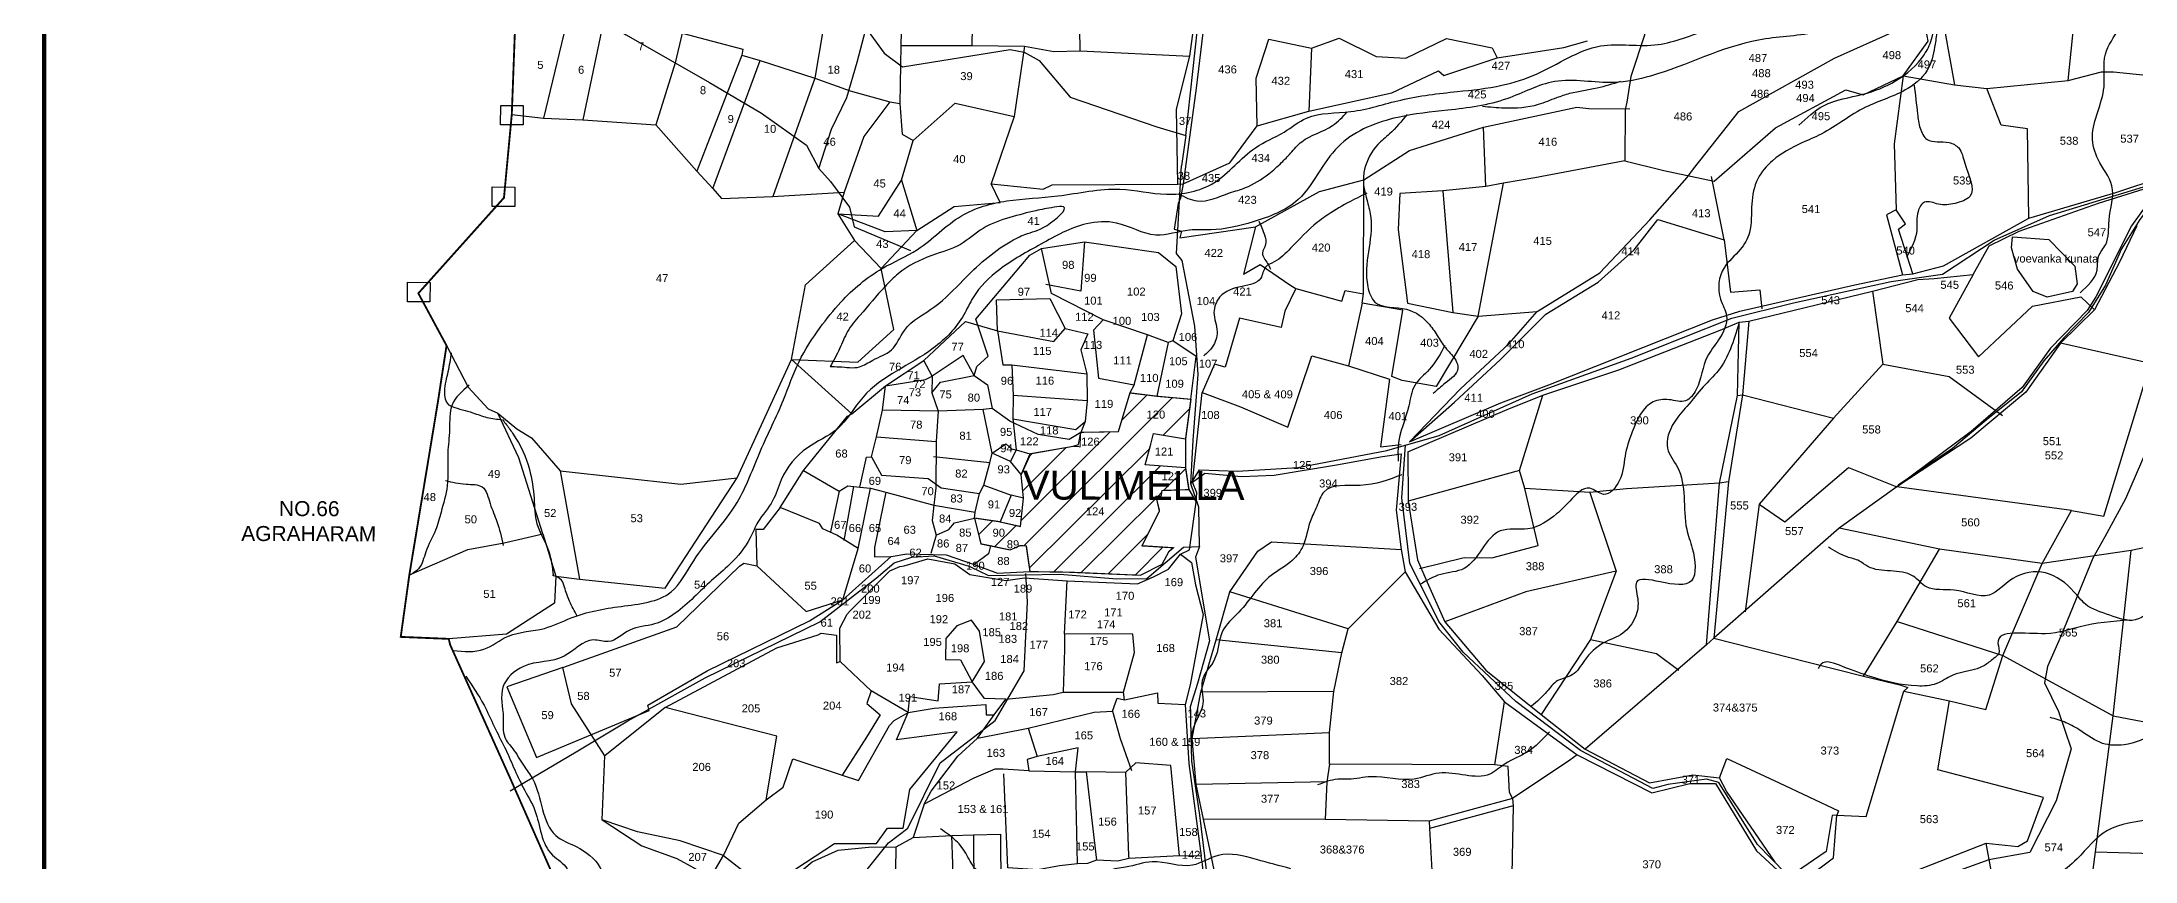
# Model space of a CAD drawing. Header units: inches. Extents: x 203305 to 209081, y 1595524 to 1601295.
# Drawn here: x 203305 to 206705, y 1598024 to 1599354 of the extents above; entities that cross this region are included whole.
import ezdxf
from ezdxf.enums import TextEntityAlignment as Align

# ---------------------------------------------------------------- set-up
doc = ezdxf.new("R2010")
doc.units = ezdxf.units.IN
doc.header["$LTSCALE"] = 15
doc.header["$MEASUREMENT"] = 0
for name, color, linetype in [('BOUNDRY STONES', 240, 'Continuous'), ('PLOTS', 7, 'Continuous'), ('PLOTS NO', 7, 'Continuous'), ('ROADS', 1, 'Continuous'), ('STREAMS', 4, 'Continuous'), ('TEXT', 1, 'Continuous'), ('VILLAGE BOUNDRY', 5, 'Continuous')]:
    doc.layers.add(name, color=color, linetype=linetype)
doc.styles.get("Standard").update_dxf_attribs({"font": 'arial.ttf'})

msp = doc.modelspace()

# ---------------------------------------------------------------- hatches: boundary and pattern name
at = {"layer": 'PLOTS'}
h = msp.add_hatch(dxfattribs=at)
h.set_pattern_fill('ANSI31', color=40, scale=10.148613, angle=-0.1417)
h.set_pattern_definition([(44.85825, (191097.96, 1593121.116), (-22.72785, 22.84058), [])])
h.paths.add_polyline_path([(204894, 1598567.6), (204861.2, 1598574.8), (204819.6, 1598581), (204829.7, 1598539.4), (204845.6, 1598536.2), (204877.3, 1598529.4), (204893.9, 1598536.4), (204903.2, 1598536.2), (204909.3, 1598494.3), (204973.7, 1598493.4), (205088.9, 1598488.3), (205124.3, 1598506.3), (205135.7, 1598527.6), (205142.4, 1598532.7), (205091.6, 1598535.8), (205120.2, 1598593), (205114.4, 1598616.9), (205122.9, 1598616.9), (205124.4, 1598626.1), (205167.4, 1598627.4), (205162, 1598662.9), (205096.8, 1598667.8), (205106, 1598700.9), (205110.2, 1598718.4), (205162.1, 1598710), (205170.7, 1598774), (205115.8, 1598779), (205071.7, 1598784.5), (205052.8, 1598721.2), (204992, 1598720.2), (204991, 1598696.9), (204979.9, 1598697.6), (204909.4, 1598685.5), (204895.1, 1598652.1), (204899.1, 1598613.5)])
h.paths.add_polyline_path([(204885.8, 1598598.6), (205288.3, 1598597.6), (205288.4, 1598669.1), (204885.9, 1598670.1)], flags=9)
h.paths.add_polyline_path([(204989.2, 1598695.2), (205026.2, 1598695.1), (205026.2, 1598715), (204989.3, 1598715.1)], flags=24)
h.paths.add_polyline_path([(204997.1, 1598582.3), (205033.9, 1598582.2), (205033.9, 1598601.8), (204997.1, 1598601.9)], flags=24)
h.paths.add_polyline_path([(205119.9, 1598638.9), (205156.9, 1598638.8), (205156.9, 1598658.7), (205120, 1598658.8)], flags=24)
h.paths.add_polyline_path([(205095.8, 1598739.1), (205132.7, 1598739), (205132.7, 1598758.9), (205095.8, 1598759)], flags=24)
h.paths.add_polyline_path([(204872.1, 1598579.4), (204898.9, 1598579.3), (204898.9, 1598599.3), (204872.1, 1598599.3)], flags=25)
h.paths.add_polyline_path([(204845.4, 1598547.4), (204872.2, 1598547.3), (204872.3, 1598567.3), (204845.5, 1598567.3)], flags=24)
h.paths.add_polyline_path([(204868.6, 1598528.5), (204895.4, 1598528.5), (204895.5, 1598548.4), (204868.7, 1598548.5)], flags=25)

# ---------------------------------------------------------------- linework, layer by layer
at = {"color": 5, "const_width": 7.28}
msp.add_lwpolyline([(203308.2, 1600797.1), (209077.4, 1600797.1), (209077.4, 1595528), (203308.2, 1595528)], close=True, dxfattribs=at)
at = {"layer": 'BOUNDRY STONES'}
for points in [[(204049.9, 1599250.9), (204086.6, 1599250.9), (204086.5, 1599219.3), (204049.8, 1599219.3)], [(204036.2, 1599118.6), (204072.9, 1599118.5), (204072.8, 1599086.9), (204036.1, 1599087)], [(203898.4, 1598963.9), (203935.1, 1598963.8), (203935, 1598932.2), (203898.3, 1598932.3)]]:
    msp.add_lwpolyline(points, close=True, dxfattribs=at)
at = {"layer": 'PLOTS'}
for points in [[(204991.1, 1599339.4), (204989.6, 1599447.9), (204987, 1599571.5)], [(205149.9, 1599123.2), (205147.8, 1599245), (205169.2, 1599330.8), (205183.3, 1599434.9), (205178.5, 1599571.1)], [(204704.5, 1599548.4), (204699.9, 1599348.4), (204698.3, 1599254)], [(204818.7, 1599555.5), (204815.2, 1599348.1)], [(205526.3, 1598704.7), (205609.1, 1598791), (205687.8, 1598864.7), (205733.2, 1598916.6), (205835.1, 1598979.4), (205916.4, 1599065.5), (205977.2, 1599133.9), (205987.4, 1599148.2), (206061.2, 1599241.4), (206216.3, 1599327.6), (206315.5, 1599371.9), (206388.2, 1599413.1), (206615.2, 1599482.4), (206691.5, 1599502.3), (206708.6, 1599500)], [(204377.5, 1599486.5), (204360.7, 1599420.7), (204344.9, 1599368.4), (204333.2, 1599320.2), (204301.6, 1599219.5)], [(206382, 1599481.5), (206378, 1599472), (206388.2, 1599413.1), (206411.2, 1599284.5), (206463.8, 1599278.6), (206595.9, 1599291.3), (206650, 1599305.6), (206669.6, 1599305.6), (206727.6, 1599299.4), (206777.2, 1599319.5), (206816.3, 1599327), (206864, 1599334.4), (206943.8, 1599333.6), (206943.4, 1599313.7), (206951.9, 1599313), (206968.5, 1599318.4), (207015.4, 1599357.3), (207049.5, 1599352.3), (207048.5, 1599332.4), (207097, 1599338)], [(206595.9, 1599291.3), (206615.2, 1599482.4)], [(204076.3, 1599460.8), (204163.5, 1599412.2), (204216.4, 1599384.9), (204183.4, 1599227.7)], [(204584.9, 1599452.3), (204573.8, 1599375.2), (204560.2, 1599295.2)], [(204163.5, 1599412.2), (204119.3, 1599230.5)], [(205197.7, 1599432.3), (205179.8, 1599279), (205158.4, 1599123.9), (205154.2, 1599100.3), (205150.4, 1599091.8), (205143.8, 1599050), (205155.9, 1599046.9), (205153.2, 1599035.9), (205275.7, 1599053.8), (205256.5, 1598977.1), (205283.6, 1598992.8), (205333.5, 1598958.6), (205341.6, 1598953.8), (205323.7, 1598917.2), (205317.6, 1598890.6), (205249.7, 1598905.4), (205226.5, 1598826.2), (205209.1, 1598830.8), (205189.5, 1598785), (205251.4, 1598761.7), (205328.2, 1598728.6), (205367.6, 1598844.4), (205426.8, 1598828), (205493.8, 1598806.5), (205479, 1598696.7), (205512.7, 1598700.6)], [(204344.9, 1599368.4), (204443.4, 1599342.3), (204441.4, 1599332.8), (204471.2, 1599323.9), (204560.2, 1599295.2), (204617.4, 1599274.6), (204682, 1599256.7), (204698.3, 1599254), (204702.2, 1599204.4), (204719.9, 1599194.1), (204788, 1599254.4), (204883.8, 1599233.1), (204846.3, 1599123.9)], [(205908.7, 1599385.6), (205907.6, 1599364.8), (205885.7, 1599297.9), (205878.9, 1599256.5), (205876.4, 1599244.4), (205875.7, 1599160.9), (205939.3, 1599145.4), (206021.2, 1599128.3), (206120.7, 1599214.8), (206234.6, 1599276.1), (206263, 1599268.4), (206327.9, 1599299.2), (206368.5, 1599355.4), (206365.2, 1599372.8), (206360.4, 1599398.8)], [(203901.5, 1598488.9), (203996.3, 1598530.1), (204055.6, 1598540.8), (204118.2, 1598555.3), (204079.2, 1598678.7), (204045, 1598751.2), (204076, 1598726.2), (204099.9, 1598711.6), (204146.3, 1598657.9), (204342.7, 1598636), (204434.1, 1598646.4), (204522, 1598838.6), (204544.9, 1598959.9), (204624.8, 1599031.8), (204667.8, 1598986.2), (204725.9, 1599047.7), (204786.5, 1599087.1), (204861, 1599093.5), (204846.3, 1599123.9), (204930.8, 1599115.2), (204945.5, 1599122.2), (205149.9, 1599123.2), (205158.4, 1599123.9), (205234, 1599157.7), (205278.7, 1599217.8), (205362.3, 1599241.7), (205497.3, 1599271.5), (205573.4, 1599307.3), (205581.8, 1599299.8), (205668.3, 1599328.5), (205776.9, 1599345.2), (205815, 1599355.8)], [(204441.4, 1599332.8), (204368.7, 1599144.3)], [(204699.9, 1599348.4), (204815.2, 1599348.1), (204900.6, 1599347.1), (204948.1, 1599338.7), (204991.1, 1599339.4), (205169.2, 1599330.8)], [(204900.6, 1599347.1), (204883.8, 1599233.1)], [(205278.7, 1599217.8), (205277.1, 1599295.1), (205297.6, 1599358.8), (205367.1, 1599344), (205412, 1599360.4), (205472, 1599330.5), (205520.3, 1599327.5), (205586.1, 1599359.5), (205660.3, 1599344.7), (205668.3, 1599328.5)], [(205367.1, 1599344), (205362.3, 1599241.7)], [(205523.5, 1598688.5), (205684.7, 1598757.2), (205742.6, 1598780.4), (205866.2, 1598821.7), (206030.7, 1598885.9), (206061.5, 1598898.9), (206077.3, 1598901), (206278, 1598949.5), (206351.9, 1598968.2), (206378.1, 1598970.1), (206441.5, 1598976.7), (206467.6, 1599022.8), (206516.5, 1599046.6), (206645.3, 1599092.5), (206748.5, 1599124.9), (206888.3, 1599233), (206938.5, 1599265.6), (207044.2, 1599311.2), (207134.5, 1599341.6), (207158.1, 1599343.6), (207161.1, 1599315.3)], [(204394.5, 1599115.9), (204471.2, 1599323.9)], [(206327.9, 1599299.2), (206313.1, 1599188.8), (206316.8, 1599081.5), (206300.8, 1599073.6), (206326.9, 1598976.2)], [(206327.9, 1599299.2), (206411.2, 1599284.5)], [(204560.2, 1599295.2), (204492.1, 1599103.4)], [(205526.3, 1598704.7), (205674.2, 1598768), (205752.5, 1598797.2), (206018.4, 1598902.7), (206062.5, 1598917.2), (206249.7, 1598959.8), (206326.9, 1598976.2), (206343.9, 1598977.6), (206393.6, 1598990.6), (206532.2, 1599068.2), (206673.6, 1599109.6), (206748.9, 1599134.8), (206926.3, 1599280.8)], [(206532.2, 1599068.2), (206530.1, 1599212.9), (206487, 1599219), (206463.8, 1599278.6)], [(204067.9, 1599236.5), (204119.3, 1599230.5), (204183.4, 1599227.7), (204301.6, 1599219.5), (204368.7, 1599144.3), (204394.5, 1599115.9), (204408.4, 1599099.8), (204492.1, 1599103.4), (204608, 1599110.3), (204597.3, 1599074.8), (204624.8, 1599031.8)], [(204682, 1599256.7), (204639.7, 1599200.6), (204608, 1599110.3)], [(205275.7, 1599053.8), (205380.1, 1599111.1), (205451.9, 1599130.4), (205526.2, 1599178), (205646.5, 1599215.9), (205797.9, 1599248.2), (205817.4, 1599246.2), (205883.8, 1599245.6)], [(206172.1, 1597997.7), (206214.8, 1598029.3), (206220.2, 1598098.8), (206268.1, 1598096.8), (206328.9, 1598300.1), (206403.2, 1598284.4), (206462, 1598270.2), (206489.8, 1598358.1), (206553.6, 1598507.2), (206601.2, 1598593.6), (206653.7, 1598584.1), (206729.7, 1598832.1), (206899.5, 1598869.1), (206912, 1599063), (206923.1, 1599233.8), (206922.7, 1599248.9)], [(205875.7, 1599160.9), (205729.8, 1599133.3), (205678.5, 1599124.6), (205650.2, 1599119.3), (205646.5, 1599215.9)], [(204597.3, 1599074.8), (204663.5, 1599071.3), (204701.1, 1599129.7), (204719.9, 1599194.1)], [(204701.1, 1599129.7), (204725.9, 1599047.7), (204674.6, 1599045.8), (204597.3, 1599074.8)], [(205449.1, 1598929.8), (205451.2, 1598945.2), (205451.9, 1599130.4)], [(206037.2, 1599032.6), (206016.5, 1599135.7)], [(205650.2, 1599119.3), (205580.4, 1599112.2), (205510.1, 1599108), (205507.5, 1599049.7), (205522.8, 1598930.2), (205596.5, 1598914.9), (205637.6, 1598908.8), (205733.2, 1598916.6)], [(205580.4, 1599112.2), (205596.5, 1598914.9)], [(205637.6, 1598908.8), (205678.5, 1599124.6)], [(206748.5, 1599124.9), (206699, 1599055.4), (206641.1, 1598940), (206626.9, 1598918.3), (206567.2, 1598857.1), (206521.4, 1598793.2), (206438.2, 1598721.4), (206317.4, 1598631.6)], [(205526.3, 1598704.7), (205599, 1598769.2), (205673.9, 1598838.4), (205747.4, 1598911.9), (205832.5, 1598964.3), (205891.1, 1599016.7), (205929.3, 1599065.6), (206037.2, 1599032.6), (206047.6, 1598948.1), (206094.9, 1598951.7), (206098.2, 1598920.6)], [(206343.9, 1598977.6), (206320.2, 1599050.3), (206331.7, 1599058.7), (206316.8, 1599081.5)], [(204821.5, 1598903.8), (204909.3, 1599007.9), (204928.3, 1599018.9), (204998, 1599029.5), (205118.3, 1599012), (205146.3, 1598989.7), (205155.8, 1598912.9), (205141.7, 1598868.6), (205133.8, 1598866.1), (205100.4, 1598878.4), (205028.6, 1598903), (204944.7, 1598945.5), (204928.3, 1599018.9)], [(204998, 1599029.5), (204992.1, 1598949.5), (204935.4, 1598960.1)], [(206707.5, 1599055.7), (206679.4, 1598996.8), (206638.8, 1598919.3), (206583.3, 1598864.9), (206527.3, 1598785.5), (206438.1, 1598710.8), (206317.4, 1598631.6), (206223.8, 1598564.8), (206020.3, 1598386.1), (206008.6, 1598375.3), (205811.5, 1598206), (205915.8, 1598151.5), (205986.4, 1598164.2), (206029.4, 1598159.2), (206041.5, 1598190.7), (206126.5, 1598151.3), (206222.8, 1598105.9), (206220.2, 1598098.8), (206212.5, 1598098.5), (206203, 1598039.9), (206153, 1598005.8)], [(204522, 1598838.6), (204630.2, 1598834.2), (204688.6, 1598887.2), (204667.8, 1598986.2)], [(206441.5, 1598976.7), (206402.4, 1598905.6), (206450.3, 1598843), (206537.9, 1598925.3), (206616.5, 1598940.3), (206638.8, 1598919.3)], [(204856.6, 1598885.1), (204855.1, 1598935.3), (204941.7, 1598937.3), (204966.7, 1598889)], [(205341.6, 1598953.8), (205416.2, 1598933), (205421.6, 1598950.6), (205451.2, 1598945.2)], [(205637.6, 1598908.8), (205569.6, 1598794.7), (205514.3, 1598804.6), (205497.2, 1598810.8), (205515.1, 1598918.5), (205449.1, 1598929.8), (205426.8, 1598828)], [(206278, 1598949.5), (206295, 1598830.7), (206402.7, 1598810.9), (206489.2, 1598747.6)], [(204620.5, 1598750.4), (204674.8, 1598795.7), (204737.3, 1598836.7), (204804.8, 1598900.4), (204856.6, 1598885.1), (204948.6, 1598867.9), (204966.7, 1598889), (205003.7, 1598880.1), (204992.3, 1598854.1), (205001.7, 1598815.3), (205002.7, 1598771.2), (204999.1, 1598737.8), (204992, 1598720.2), (204973.3, 1598708.8), (204922.9, 1598717), (204876.7, 1598738.6), (204848.2, 1598759.1), (204833.7, 1598757.1), (204760.7, 1598754.8), (204757.1, 1598705.4), (204756.9, 1598630), (204753.3, 1598602.2), (204750.8, 1598577.4), (204757.1, 1598553.4), (204748.5, 1598523.5)], [(204819.1, 1598812.6), (204823.1, 1598827.2), (204841.8, 1598844.1), (204821.5, 1598903.8)], [(205028.6, 1598903), (205012.7, 1598886), (205021, 1598808.2), (205079, 1598797.2), (205100.4, 1598878.4)], [(206008.6, 1598375.3), (206029.6, 1598637.7), (206058.8, 1598779.9), (206061.5, 1598898.9)], [(206077.3, 1598901), (206067, 1598781.1), (206044, 1598640), (206020.3, 1598386.1)], [(203961.9, 1598861.1), (203997.3, 1598793.5), (204029.4, 1598758.4), (204045, 1598751.2)], [(204856.6, 1598885.1), (204865.3, 1598829.7), (204880.4, 1598829.7), (204882.5, 1598779.9), (204881.7, 1598742), (204887, 1598691.9), (204909.4, 1598685.5), (204979.9, 1598697.6), (204988.2, 1598700.8), (204992, 1598720.2)], [(205071.7, 1598784.5), (205115.8, 1598779), (205170.7, 1598774), (205179.4, 1598843.4), (205141.7, 1598868.6)], [(205133.8, 1598866.1), (205115.8, 1598779)], [(206729.7, 1598832.1), (206583.3, 1598864.9)], [(204503.6, 1598598), (204541.5, 1598658.2), (204613.3, 1598746.4), (204620.5, 1598750.4), (204522, 1598838.6)], [(204652.4, 1598680.6), (204660.2, 1598712.8), (204670.2, 1598756.5), (204674.8, 1598795.7), (204739.9, 1598806.1), (204750.9, 1598811.4), (204737.3, 1598836.7)], [(204750.1, 1598784.2), (204764.3, 1598801.5), (204819.1, 1598812.6), (204801.1, 1598844.8), (204750.9, 1598811.4)], [(204880.4, 1598829.7), (205001.7, 1598815.3)], [(206295, 1598830.7), (206214.6, 1598743.2), (206094, 1598603.7), (206071.5, 1598428.8)], [(204750.9, 1598811.4), (204750.1, 1598784.2), (204760.7, 1598754.8)], [(204819.1, 1598812.6), (204840.6, 1598797.4), (204848.2, 1598759.1)], [(205079, 1598797.2), (205071.7, 1598784.5), (205052.8, 1598721.2), (204992, 1598720.2)], [(204391.3, 1597998.2), (204412, 1598033.3), (204436.7, 1598085.9), (204481.1, 1598123.6), (204508.8, 1598144.1), (204524.4, 1598190.3), (204604.7, 1598164), (204631.3, 1598154.9), (204681.2, 1598244.1), (204688.8, 1598252.6), (204711.9, 1598265.6), (204651.7, 1598300.9), (204601.2, 1598348), (204600.8, 1598402.2), (204612.4, 1598425.2), (204618, 1598431.2), (204681.9, 1598495.3), (204698, 1598502.3), (204705, 1598503.3), (204743.7, 1598515.2), (204787.8, 1598506.6), (204812.1, 1598489.5), (204870.3, 1598479.9), (204900.9, 1598484.3), (204970.2, 1598479.1), (205084.5, 1598474.6), (205110.5, 1598485.7), (205134.4, 1598498.3), (205154.2, 1598522.3), (205168.6, 1598529.8), (205179.5, 1598606.9), (205180.5, 1598622), (205173.6, 1598639.4), (205189.5, 1598785)], [(204633.1, 1598631.3), (204644.3, 1598679.9), (204652.4, 1598680.6), (204668.6, 1598650.9), (204744.1, 1598645.4), (204765.3, 1598630.2), (204827.8, 1598621.2), (204834.5, 1598634.6), (204844.5, 1598670.6), (204848.1, 1598686.4), (204833.7, 1598757.1)], [(204760.7, 1598754.8), (204670.2, 1598756.5)], [(205002.7, 1598771.2), (204882.5, 1598779.9)], [(205170.7, 1598774), (205162.1, 1598710), (205162, 1598662.9), (205167.4, 1598627.4)], [(206044, 1598640), (206029.6, 1598637.7), (205878.3, 1598628.7), (205819, 1598622.7), (205713.3, 1598628.9), (205705, 1598658.4), (205742.6, 1598780.4)], [(206058.8, 1598779.9), (206067, 1598781.1)], [(206067, 1598781.1), (206214.6, 1598743.2)], [(204881.7, 1598742), (204984.3, 1598725.1), (204999.1, 1598737.8)], [(204660.2, 1598712.8), (204757.1, 1598705.4)], [(204848.1, 1598686.4), (204870.6, 1598701.7), (204879.5, 1598693.5), (204887, 1598691.9)], [(204899.1, 1598613.5), (204895.1, 1598652.1), (204877.8, 1598673.2), (204848.1, 1598686.4)], [(204887, 1598691.9), (204877.8, 1598673.2)], [(205162, 1598662.9), (205096.8, 1598667.8), (205106, 1598700.9), (205110.2, 1598718.4), (205162.1, 1598710)], [(205523.5, 1598688.5), (205523.8, 1598608.8), (205539.3, 1598513.2), (205552.7, 1598481.8), (205583.2, 1598412.4), (205649.8, 1598334.3), (205740.1, 1598262.4), (205811.5, 1598206)], [(204146.3, 1598657.9), (204177.8, 1598481.8)], [(204541.5, 1598658.2), (204599.9, 1598624.7), (204613.7, 1598633.4), (204633.1, 1598631.3), (204650.7, 1598629.5), (204675.4, 1598623.1), (204753.3, 1598602.2)], [(204844.5, 1598670.6), (204753.1, 1598680.4)], [(204909, 1598681.6), (204895.1, 1598652.1)], [(205173.6, 1598639.4), (205193.4, 1598653.9), (205253.2, 1598648.7), (205306.5, 1598650.9), (205407.3, 1598667.5), (205482.1, 1598681.1), (205512.6, 1598685.3)], [(205512.6, 1598685.3), (205504.2, 1598594.1), (205512.7, 1598530), (205519.2, 1598494), (205573.5, 1598401), (205644.2, 1598325.5), (205680.2, 1598282.7), (205798.2, 1598196.7), (205919.7, 1598135.1), (205981.6, 1598150.2), (206023.1, 1598150.1), (206089.8, 1598040.8), (206144.6, 1597990.4), (206166.1, 1597968), (206247.5, 1597934.5), (206337.6, 1597872.3), (206434.6, 1597814.4), (206638.5, 1597700.3), (206629.3, 1597685.3), (206652.8, 1597672.5), (206689.1, 1597645), (206751, 1597580.9)], [(205705, 1598658.4), (205523.8, 1598608.8)], [(206094, 1598603.7), (206136, 1598574.8), (206239.4, 1598663.2), (206317.4, 1598631.6)], [(204412, 1598033.3), (204341.2, 1598057.2), (204272.2, 1598071.7), (204214.8, 1598091), (204219.1, 1598195.3), (204164.8, 1598279.8), (204150.8, 1598338.6), (204060.1, 1598307.1), (204108.1, 1598192.3), (204291.2, 1598268.9), (204289.1, 1598277.4), (204385, 1598332.9), (204551.5, 1598414.5), (204605.8, 1598448.3), (204684, 1598518.8), (204709.4, 1598523.1), (204773.4, 1598521.5), (204819, 1598505.6), (204856.9, 1598491.5), (204909.3, 1598494.3), (204973.7, 1598493.4), (205088.9, 1598488.3), (205124.3, 1598506.3), (205135.7, 1598527.6), (205142.4, 1598532.7), (205091.6, 1598535.8), (205120.2, 1598593), (205114.4, 1598616.9), (205122.9, 1598616.9), (205124.4, 1598626.1), (205167.4, 1598627.4), (205179.5, 1598606.9)], [(204139.5, 1598486.7), (204177.8, 1598481.8), (204317.3, 1598467.3), (204434.1, 1598646.4)], [(204599.9, 1598624.7), (204585.6, 1598558.8)], [(204623.2, 1598632.4), (204607.5, 1598544.6)], [(204630.4, 1598531.5), (204650.7, 1598629.5)], [(204675.4, 1598623.1), (204656.8, 1598533.2), (204656.8, 1598518.1), (204684, 1598518.8)], [(204757.1, 1598553.4), (204777.9, 1598562.3), (204786.8, 1598573.6), (204819.6, 1598581), (204820.5, 1598590.6), (204827.8, 1598621.2)], [(204834.5, 1598634.6), (204878.8, 1598618.4), (204861.2, 1598574.8), (204819.6, 1598581)], [(204861.2, 1598574.8), (204894, 1598567.6), (204899.1, 1598613.5), (204878.8, 1598618.4)], [(205542.1, 1598499.4), (205614.9, 1598517), (205659.9, 1598516.4), (205735.3, 1598536.6), (205713.3, 1598628.9)], [(205819, 1598622.7), (205861.7, 1598494.7), (205820.3, 1598383.8), (205740.1, 1598262.4)], [(206601.2, 1598593.6), (206317.4, 1598631.6)], [(206317.4, 1598631.6), (206317.4, 1598631.6)], [(204150.8, 1598338.6), (204336, 1598404.4), (204437.7, 1598502.8), (204444.9, 1598507.8), (204466, 1598503.3), (204545.8, 1598429.3), (204605.8, 1598448.3), (204630.4, 1598531.5), (204595.9, 1598553.3), (204573.1, 1598563.4), (204567.6, 1598572.3), (204503.6, 1598598), (204476.2, 1598562.5), (204464.5, 1598562.5), (204466, 1598503.3)], [(204753.3, 1598602.2), (204820.5, 1598590.6)], [(204118.2, 1598555.3), (204139.5, 1598486.7), (204137.3, 1598443.2), (204059.5, 1598392.4), (203965.5, 1598385)], [(204819.6, 1598581), (204829.7, 1598539.4), (204845.6, 1598536.2), (204842.2, 1598523.2), (204819, 1598505.6)], [(206553.6, 1598507.2), (206386.9, 1598530.8), (206223.8, 1598564.8)], [(206896.6, 1598569.9), (206698.4, 1598528.6), (206553.6, 1598507.2)], [(204845.6, 1598536.2), (204877.3, 1598529.4), (204893.9, 1598536.4), (204903.2, 1598536.2), (204909.3, 1598494.3)], [(205154.2, 1598522.3), (205171.9, 1598508.8), (205178.2, 1598472.9), (205190.8, 1598424.5), (205169.6, 1598310.4), (205161.6, 1598278.6), (205167.8, 1598182.7), (205187.5, 1598032)], [(205798.2, 1598196.7), (205786.3, 1598188.2), (205693.4, 1598126), (205688.7, 1598135.5), (205686.6, 1598177.7), (205664.6, 1598180.3), (205396, 1598181.7), (205391.9, 1598153.1), (205389.2, 1598092), (205191.5, 1598092.1), (205179.3, 1598148.8), (205173.2, 1598223.4), (205187, 1598298.4), (205211.9, 1598383.6), (205234.2, 1598461.1), (205279.8, 1598527.6), (205302, 1598542.7), (205512.7, 1598530)], [(206263.7, 1598324.4), (206318.4, 1598413.2), (206386.9, 1598530.8)], [(206618.8, 1597726.6), (206621.8, 1597755.4), (206622, 1597862.3), (206633.8, 1597990.1), (206640.4, 1598039.3), (206669, 1598259.8), (206698.4, 1598528.6)], [(205396, 1598181.7), (205396.1, 1598233.1), (205402.9, 1598299.3), (205416, 1598362.4), (205426.7, 1598401.4), (205519.2, 1598494)], [(205539.3, 1598513.2), (205539.3, 1598513.2)], [(205861.7, 1598494.7), (205715.2, 1598461.2), (205583.2, 1598412.4)], [(204412, 1598033.3), (204480.6, 1597979.7), (204592.1, 1598052.8), (204660.4, 1598052.7), (204678.2, 1598077.9), (204703.5, 1598077.8), (204714.4, 1598140.2), (204791.1, 1598234.2), (204692.8, 1598221.1), (204711.9, 1598265.6), (204754.1, 1598272.5), (204837.9, 1598278.6), (204838.2, 1598261.9), (204851.6, 1598261.5), (204870.2, 1598287), (204947.4, 1598294.7), (204963.4, 1598298.4), (205061.7, 1598298.5), (205079.6, 1598362.6), (205076.7, 1598392.6), (204965.9, 1598393.3), (204970.2, 1598479.1)], [(205426.7, 1598401.4), (205234.2, 1598461.1)], [(204870.2, 1598287), (204835.5, 1598288.4), (204815.5, 1598315.5), (204836, 1598348.5), (204827.6, 1598397.4), (204814.7, 1598415.6), (204790.9, 1598406.4), (204773.1, 1598385.7), (204772.6, 1598351.6), (204796.7, 1598351.1), (204815.5, 1598315.5)], [(204317.2, 1598273.7), (204498.6, 1598370.4), (204565.3, 1598391.4), (204570.5, 1598394.4), (204595.4, 1598391), (204595.6, 1598346), (204601.2, 1598348)], [(204965.9, 1598393.3), (204965.5, 1598367.8), (204963.4, 1598298.4)], [(205416, 1598362.4), (205211.9, 1598383.6)], [(205820.3, 1598383.8), (205927.2, 1598361.5), (205963.5, 1598334.1)], [(206020.3, 1598386.1), (206173.4, 1598347.3), (206263.7, 1598324.4), (206322.3, 1598310.4), (206335.3, 1598305.9), (206328.9, 1598300.1)], [(206318.4, 1598413.2), (206489.8, 1598358.1), (206669, 1598259.8), (206888, 1598218.6)], [(204711.9, 1598265.6), (204714.3, 1598291.2), (204760.5, 1598284.6), (204762.4, 1598312), (204815.5, 1598315.5)], [(204651.7, 1598300.9), (204644.6, 1598280.1), (204666.1, 1598261.5), (204644.1, 1598225.4), (204604.7, 1598164)], [(204906.8, 1598240.2), (205014, 1598265.8), (205043.9, 1598267.6), (205051.1, 1598288.5), (205063.1, 1598286.2), (205061.7, 1598298.5)], [(205063.1, 1598286.2), (205116.6, 1598297.3), (205117.4, 1598280.6), (205161.6, 1598278.6)], [(205402.9, 1598299.3), (205187, 1598298.4)], [(205664.6, 1598180.3), (205680.2, 1598282.7)], [(206747.1, 1597606.6), (206658.6, 1597700.8), (206618.8, 1597726.6), (206437.7, 1597829), (206370.7, 1597863.8), (206320.4, 1597902.3), (206265.1, 1597936.3), (206176.2, 1597980.4), (206171.1, 1597983.2), (206172.1, 1597997.7), (206182.1, 1598000.6), (206269.1, 1598006.5), (206350.5, 1598009.7), (206463, 1598053.1), (206514, 1598048), (206529.7, 1598057.1), (206555.7, 1598127.5), (206384.3, 1598172.6), (206403.2, 1598284.4)], [(204481.1, 1598123.6), (204498.6, 1598227.2), (204317.2, 1598273.7), (204219.1, 1598195.3)], [(204738, 1598116.4), (204749.3, 1598138), (204792.5, 1598194.4), (204824.4, 1598224), (204851.6, 1598261.5)], [(205043.9, 1598267.6), (205056.3, 1598223.5), (205074.3, 1598171.2)], [(204824.4, 1598224), (204906.8, 1598240.2), (204921.1, 1598194.1)], [(205173.2, 1598223.4), (205396.1, 1598233.1)], [(204983.5, 1598169.2), (204988.1, 1598208.1), (204921.1, 1598194.1), (204905.3, 1598189.2), (204907.5, 1598170.5), (204983.5, 1598169.2)], [(205152.4, 1598032.6), (205138.2, 1598179.3), (205081.3, 1598183.6), (205064.8, 1598168.3), (205069.7, 1598033.2), (205070.3, 1598028.5)], [(204907.5, 1598170.5), (204866.2, 1598173.7), (204852.7, 1598173.7), (204818.3, 1598158.8), (204754.9, 1598125.7), (204738, 1598116.4), (204720, 1598062.6)], [(204793.9, 1597727.3), (204937.7, 1597761.3), (204975.8, 1597775.7), (205014.4, 1597790), (205063.2, 1597805.5), (205176.7, 1597848.7), (205202.6, 1597861.5), (205190.1, 1598019), (205187.5, 1598032), (205152.4, 1598032.6), (205070.3, 1598028.5), (205052.4, 1598024.2), (205017.4, 1598025.9), (205002.8, 1598020.5), (204986.6, 1598020), (204957.4, 1598016.3), (204922.3, 1598009.9), (204873.7, 1598013.3), (204867.4, 1598165.8)], [(204986.6, 1598020), (204983.5, 1598169.2), (205001.1, 1598169.2)], [(205064.8, 1598168.3), (205001.1, 1598169.2), (205017.4, 1598025.9)], [(205391.9, 1598153.1), (205179.3, 1598148.8)], [(206119.9, 1598022.7), (206040.9, 1598137.6), (206029.4, 1598159.2)], [(205693.4, 1598126), (205558.2, 1598089.2), (205389.2, 1598092)], [(205694.6, 1598114.2), (205558.7, 1598077.1)], [(205688.7, 1598135.5), (205693.4, 1598126), (205694.6, 1598114.2), (205691.1, 1597947)], [(204214.8, 1598091), (204279, 1598049.2), (204335.8, 1598028.7), (204391.3, 1597998.2)], [(205208.7, 1598009.9), (205191.5, 1598092.1)], [(205558.2, 1598089.2), (205558.7, 1598077.1), (205563.1, 1597999)], [(203949.2, 1597682.5), (204032.8, 1597705.4), (204087.8, 1597697), (204151.5, 1597730), (204197.1, 1597725.8), (204304, 1597747.7), (204371.9, 1597772.1), (204431.5, 1597855.1), (204481.3, 1597960.4), (204555.6, 1598022.9), (204598.1, 1598041.9), (204647.2, 1598046.9), (204692, 1598047.4)], [(204690.9, 1597971.1), (204692, 1598047.4), (204720, 1598062.6), (204782.8, 1598065.9), (204817.6, 1598066.6), (204861.8, 1598068.2), (204863, 1597889.2)], [(204796, 1597879.2), (204789, 1597879.5), (204782.8, 1598065.9)], [(204817.6, 1598066.6), (204818.9, 1597883.3)], [(206633.8, 1597990.1), (206470.9, 1598008.8), (206463, 1598053.1)], [(206640.4, 1598039.3), (206884.4, 1598032.1)]]:
    msp.add_lwpolyline(points, dxfattribs=at)
at = {"layer": 'PLOTS', "color": 40, "const_width": 1.62}
msp.add_lwpolyline([(204909.3, 1598494.3), (204903.2, 1598536.2), (204893.9, 1598536.4), (204877.3, 1598529.4), (204845.6, 1598536.2), (204829.7, 1598539.4), (204819.6, 1598581), (204861.2, 1598574.8), (204894, 1598567.6), (204899.1, 1598613.5), (204895.1, 1598652.1), (204909.4, 1598685.5), (204979.9, 1598697.6), (204991, 1598696.9), (204992, 1598720.2), (205052.8, 1598721.2), (205071.7, 1598784.5), (205115.8, 1598779), (205170.7, 1598774), (205162.1, 1598710), (205162, 1598662.9), (205167.4, 1598627.4), (205124.4, 1598626.1), (205122.9, 1598616.9), (205114.4, 1598616.9), (205120.2, 1598593), (205091.6, 1598535.8), (205142.4, 1598532.7), (205135.7, 1598527.6), (205124.3, 1598506.3), (205088.9, 1598488.3), (204973.7, 1598493.4), (204909.3, 1598494.3)], dxfattribs=at)
at = {"layer": 'PLOTS'}
for points in [[(203998.4, 1598796.7), (203970.9, 1598765.1), (203966.8, 1598724.6), (203964, 1598687), (203963, 1598633.4), (203953, 1598590.6), (203944.2, 1598561.7), (203928.2, 1598526.2), (203916.6, 1598498.9), (203903.5, 1598489)], [(203960.3, 1598642.1), (203993.6, 1598636.1), (204019.8, 1598631.6), (204032.8, 1598604.6), (204043.8, 1598575.3), (204053.7, 1598536.8)]]:
    msp.add_spline(points, degree=3, dxfattribs=at)
at = {"layer": 'ROADS'}
for points in [[(205162.7, 1599202.1), (205189.1, 1599445.2), (205186.4, 1599565.7), (205188.4, 1599698.3), (205200.1, 1599871), (205226, 1600029.4), (205271.6, 1600231.1)], [(204305.1, 1600022.6), (204430, 1599875.9), (204484.3, 1599764), (204541, 1599609.6), (204583.1, 1599499.3), (204629.3, 1599395.6), (204672.6, 1599335.8), (204702.6, 1599313.5), (204877.4, 1599342), (204900.1, 1599337.7), (204924.4, 1599323.9), (204975, 1599264.6), (205115.7, 1599216), (205162.7, 1599202.1), (205155.7, 1599153)], [(204079.4, 1599489.8), (204118.5, 1599448.2), (204253.8, 1599365.4), (204388.8, 1599288.1), (204473.4, 1599238.7), (204546.8, 1599186.4), (204566.9, 1599148.6), (204585.6, 1599127.3), (204616.7, 1599085.7), (204623.9, 1599053.8), (204715.5, 1599015.6)], [(204566.9, 1599148.6), (204587.1, 1599212.4), (204612.1, 1599263.7), (204628.8, 1599321.1), (204642.2, 1599372.4)], [(205170.7, 1598636.8), (205184.9, 1598659.6), (205246.6, 1598657.3), (205344.5, 1598663.4), (205489.4, 1598690.6), (205574, 1598715.1), (205725.5, 1598782.6), (205886.3, 1598840.9), (206049.9, 1598905.7), (206150, 1598930.7), (206308.2, 1598965.2), (206391.8, 1598977.2), (206475.7, 1599032.2), (206565.7, 1599072.5), (206731, 1599122.7), (206803.7, 1599191.6), (206887.9, 1599272.2), (206923.2, 1599298.3), (206943.5, 1599311.5)], [(206925.3, 1599252.4), (206895, 1599230.8), (206798.4, 1599159.1), (206753.3, 1599120.6), (206712.2, 1599066), (206682.6, 1599018.4), (206656.7, 1598959.1), (206629, 1598914.6), (206589.1, 1598873.8), (206556.6, 1598836.3), (206520.2, 1598786.2), (206463, 1598739.9), (206408.3, 1598693.9), (206320, 1598634.6)], [(204065.3, 1598138.5), (204172.6, 1598201.4), (204256.5, 1598251.7), (204382, 1598321.8), (204568.3, 1598412.5), (204660, 1598483.8), (204688.9, 1598508.6), (204717.9, 1598517.5), (204754, 1598519.9), (204810.6, 1598503), (204842.3, 1598488.1), (204958.1, 1598489.9), (205050.6, 1598482.7), (205099.2, 1598482.9), (205159, 1598533.6), (205184.7, 1598534.9), (205183.8, 1598598.9), (205170.7, 1598636.8), (205174.7, 1598707.8), (205182.9, 1598814.1), (205177.2, 1598892.9), (205156.9, 1598999.5), (205147.4, 1599010.6), (205155.7, 1599153)], [(206910.2, 1598958.3), (206857.6, 1598922.8), (206788.4, 1598843.6), (206756.9, 1598768.7), (206689, 1598612.1), (206655.6, 1598550.7), (206636.2, 1598516), (206584.6, 1598390.5), (206562.2, 1598340.4), (206557.6, 1598313.6), (206580.4, 1598267.2), (206600.6, 1598206.7), (206576.6, 1598121.9), (206533.6, 1598038), (206467.1, 1598026.2), (206414.8, 1598007.5), (206384.3, 1597991.2), (206369, 1597935.4), (206348.7, 1597889.5), (206343, 1597877.1)], [(206288.3, 1597913.6), (206174.2, 1597974.6), (206137.1, 1598004.1), (206091.4, 1598051.2), (206028.4, 1598151.7), (206008.4, 1598157.5), (205945.6, 1598148.6), (205921.3, 1598142), (205803.6, 1598204), (205698.8, 1598283.5), (205613.4, 1598363.3), (205573.6, 1598413), (205526.5, 1598507.9), (205513.4, 1598614.2), (205519.8, 1598699.9)], [(205184.7, 1598534.9), (205178.2, 1598517.8), (205201.1, 1598381.9), (205181.6, 1598312.6), (205169.6, 1598274.7), (205172.2, 1598186.6), (205184.9, 1598098.6), (205201.2, 1597965.5), (205205, 1597867.3), (205206.5, 1597791.4), (205204.4, 1597707.1), (205206.4, 1597627.6), (205215.8, 1597485.4), (205225.7, 1597372.8), (205236, 1597266.6), (205245.8, 1597105.3), (205251.1, 1596929.6), (205252.6, 1596828.8), (205232.4, 1596712.8), (205220.5, 1596607.6), (205210.9, 1596541.3), (205196, 1596467.4), (205194.9, 1596330.4), (205201.3, 1596221.2)], [(203815.4, 1596873.2), (203917.9, 1597042.7), (203995.9, 1597161.2), (204095.7, 1597289.8), (204113.7, 1597348.7), (204148.9, 1597361.4), (204229.9, 1597457.7), (204331.1, 1597581.4), (204428.7, 1597714.3), (204490.2, 1597835.8), (204508.9, 1597840.3), (204680, 1598053.8), (204711.1, 1598077.6), (204763.8, 1598183.6), (204853, 1598252.4), (204900.4, 1598333.2), (204905.6, 1598445.3), (204902.7, 1598491)]]:
    msp.add_lwpolyline(points, dxfattribs=at)
at = {"layer": 'STREAMS'}
msp.add_lwpolyline([(206539.1, 1598948.8), (206513.9, 1598985.1), (206503.7, 1599020), (206505.5, 1599037.5), (206564.3, 1599033.2), (206606.8, 1598989.8), (206610.6, 1598961.6), (206603.2, 1598949), (206562, 1598939.9), (206539.1, 1598948.8)], dxfattribs=at)
for points in [[(203972.7, 1598365.9), (204022.7, 1598368.2), (204062.4, 1598389.4), (204121, 1598402.1), (204164.3, 1598419), (204245.5, 1598437.7), (204326.7, 1598461.3), (204363.4, 1598511.8), (204433.9, 1598606.4), (204471.9, 1598690.4), (204509.3, 1598773.2), (204534.5, 1598834.9), (204568.8, 1598890.3), (204602.5, 1598931.7), (204669.7, 1598986.4), (204726.7, 1599017), (204798.2, 1599071.7), (204872, 1599095.9), (204955, 1599104.2), (205055.7, 1599115), (205131.3, 1599106.8), (205208, 1599125.2), (205275.8, 1599182.3), (205322.3, 1599207.8), (205358.9, 1599230.3), (205430.9, 1599241.1), (205512.1, 1599259.8), (205603.6, 1599273.5), (205676.2, 1599283.7), (205732.4, 1599301.9), (205836.5, 1599347.5), (205929.8, 1599349.8), (206011.6, 1599373.3), (206122.6, 1599390.7), (206205.7, 1599413.7), (206302.7, 1599431.1), (206366.2, 1599446.8), (206445.9, 1599468.1), (206583.9, 1599511.1), (206662.1, 1599556), (206729.3, 1599596.6), (206876, 1599689.8), (206972.6, 1599769.4), (207014.2, 1599846.1), (207071.3, 1599926.7), (207095.8, 1599952.8), (207151.3, 1599980.7), (207234.4, 1600006.7), (207325.3, 1600018.7), (207399.1, 1600019.1), (207452.8, 1600019.6), (207498.6, 1600045.1), (207624, 1600076.7), (207713.8, 1600120.4), (207782.8, 1600164.1), (207825.6, 1600189), (207911.1, 1600227.2), (207942.2, 1600245.4), (208007, 1600269), (208022.9, 1600283.6)], [(208182.9, 1600292.6), (208157.2, 1600260.1), (208117.2, 1600219.1), (208014.2, 1600123.5), (207904.3, 1600040.6), (207853.5, 1600024.8), (207774.4, 1600006.6), (207720.4, 1599981), (207642.6, 1599966.5), (207551.3, 1599943.5), (207477.7, 1599922.9), (207398.1, 1599939), (207304, 1599939.7), (207226.8, 1599934.4), (207160.6, 1599923.5), (207115.8, 1599915), (207086.9, 1599858.2), (207059.8, 1599806.8), (206970.7, 1599715.4), (206935.7, 1599669.6), (206881.6, 1599616.4), (206858.3, 1599581), (206815.3, 1599559.7), (206756.5, 1599534.1), (206690.9, 1599511), (206633.3, 1599495.9), (206562, 1599470.7), (206460.8, 1599436.1), (206394.6, 1599414.8), (206383.5, 1599374.5), (206379.8, 1599350.6), (206369.9, 1599313.3), (206335.5, 1599278.5), (206266.8, 1599248), (206195, 1599204.6), (206163.1, 1599190), (206115.8, 1599161.3), (206091.9, 1599132), (206082, 1599091), (206078.2, 1599044.5), (206063.4, 1599017), (206037, 1598987.4), (206031.3, 1598936.6), (206041.1, 1598909.6), (206028.1, 1598870.5), (206009.7, 1598843), (205991.8, 1598789.8), (205974.6, 1598771.4), (205947.6, 1598773.3), (205921.9, 1598769.7), (205887.9, 1598721.1), (205876.2, 1598681.4), (205866.9, 1598641.6), (205841.1, 1598619.6), (205819.1, 1598629.5), (205786.6, 1598608.7), (205765.1, 1598588), (205718.5, 1598563.6), (205673.6, 1598560.3), (205614.7, 1598499.3), (205576.7, 1598489.6), (205542.9, 1598473.1)], [(206615.2, 1598947), (206642.8, 1598983.5), (206645.4, 1599005.8), (206656.9, 1599025.3), (206662.3, 1599064.3), (206667.1, 1599120.7), (206644.6, 1599163.2), (206635.4, 1599200.4), (206654.2, 1599281), (206656.4, 1599334), (206678.4, 1599376.5), (206691.1, 1599429.5), (206691.9, 1599473.3), (206701.3, 1599497.2), (206705.9, 1599512.5)], [(206158.6, 1599218.8), (206198.7, 1599250.6), (206262.5, 1599269.2), (206315.7, 1599290.9), (206362.1, 1599333.3), (206374.1, 1599358.3), (206373.6, 1599398.9), (206330.4, 1599404), (206272.8, 1599391.7), (206184.6, 1599368.8), (206093.2, 1599357.1), (205917.6, 1599298.7), (205858.2, 1599288.2), (205761.9, 1599289.7), (205684.3, 1599261.8), (205588.5, 1599243.2), (205507.2, 1599231.6), (205414.5, 1599188), (205381.6, 1599146.7), (205345.2, 1599098.1), (205271.9, 1599062), (205203.7, 1599049), (205168.6, 1599048.5), (205114.2, 1599040.5), (205050.2, 1599060), (205001.4, 1599058.8), (204927.5, 1599025.9), (204860.5, 1598984.8), (204817.2, 1598939.3), (204802.2, 1598911.2), (204752.6, 1598856.9), (204638.4, 1598777.5), (204595.8, 1598725.1), (204548.1, 1598695.2), (204505.5, 1598643.4), (204491.6, 1598609.1), (204467.8, 1598574.7), (204455.2, 1598549.2), (204422, 1598506.1), (204392.5, 1598479.9), (204333.4, 1598426.6), (204299.6, 1598409.2), (204259.5, 1598399.3), (204224.5, 1598380.6), (204200.7, 1598383.2), (204153.1, 1598357), (204086.8, 1598340.3), (204053.5, 1598306.7), (204054, 1598257.3), (204056.5, 1598225.4), (204069.5, 1598206.6), (204087, 1598179.7), (204101.9, 1598157.2), (204139.3, 1598065.9), (204172.4, 1598047.7), (204211.7, 1598013.2), (204226, 1597985.1), (204287.9, 1597958.1), (204312.8, 1597916.1), (204287.1, 1597881.8), (204284.5, 1597844.9), (204269.4, 1597800.6), (204257.4, 1597786.2), (204239.8, 1597753.8), (204228.5, 1597737.8), (204187.2, 1597732.9), (204149, 1597728.6), (204102.7, 1597712.5), (204039.5, 1597709.5), (203977.6, 1597713.4), (203923.2, 1597706.1)], [(205644.4, 1599249.7), (205680.2, 1599247.1), (205735.7, 1599252.8), (205765.3, 1599263.8), (205786.7, 1599270.7), (205830.7, 1599279.6), (205869.3, 1599290.2)], [(206345.8, 1599284), (206351.3, 1599237.1), (206355.6, 1599213.9), (206366.8, 1599195.8), (206402.4, 1599190.7), (206418.1, 1599181.9), (206428, 1599157.5), (206436, 1599103.1), (206412.2, 1599091.9), (206385.3, 1599090.7), (206362.8, 1599093.9), (206352.1, 1599078.9), (206350.2, 1599048.9), (206333.2, 1599004)], [(205151.6, 1599107.1), (205181, 1599096), (205233.9, 1599109), (205259.7, 1599117.5), (205297.4, 1599139.9), (205318.3, 1599158.2), (205332.7, 1599173.3), (205351.1, 1599192.1), (205401.2, 1599218.3), (205425, 1599240.4)], [(205522.1, 1599236.3), (205493.6, 1599204.7), (205474.5, 1599187.3), (205453.2, 1599147.6), (205451.2, 1599126.1), (205457.6, 1599094.4), (205463.2, 1599068.8), (205458.3, 1598956.6), (205470, 1598931.8), (205521.4, 1598920), (205558.4, 1598895.2), (205572.7, 1598875), (205586.3, 1598855.5), (205601.2, 1598837.2), (205604.5, 1598824.2), (205584.2, 1598800.2), (205564.7, 1598783.3)], [(205456.7, 1599108.3), (205425.3, 1599092.7), (205389.3, 1599070.6), (205376.8, 1599061.5), (205332.9, 1599019.1), (205306.1, 1598997), (205292.3, 1598988.5), (205284.4, 1598970.3), (205254.3, 1598957.3), (205217.7, 1598939.7), (205208.5, 1598914.9), (205213.6, 1598883.6), (205205.7, 1598858.8), (205192, 1598844.4)], [(204585.1, 1598826.9), (204600.3, 1598856), (204613.3, 1598884), (204633.3, 1598910.2), (204674.2, 1598957), (204695.5, 1598977.7), (204750.2, 1599007.4), (204796.7, 1599025.4), (204833.5, 1599051.4), (204877.1, 1599069.1), (204918.9, 1599080.1), (204948.7, 1599085.6), (204964.2, 1599086.3), (204937.3, 1599056.3), (204901.3, 1599041.5), (204877.3, 1599029.7), (204800.9, 1598967.2), (204755.1, 1598924.5), (204705.7, 1598885.8), (204684.6, 1598854), (204654.2, 1598837.5), (204632.8, 1598826.6), (204599.6, 1598826.7), (204585.1, 1598826.9)], [(205281.4, 1599063), (205290.5, 1599040.8), (205292.4, 1599025.1), (205287.2, 1599011.4), (205295.6, 1598994.4), (205300.2, 1598985.2)], [(206060.8, 1598896.3), (206027.4, 1598820.2), (206003.3, 1598794.4), (205976.8, 1598762.5), (205955.8, 1598736.1), (205945.2, 1598694.4), (205961.2, 1598663.6), (205972.1, 1598615.8), (205976.3, 1598563), (205985.4, 1598531.6), (205984.1, 1598479.3), (205933, 1598477.6), (205894.9, 1598477.1), (205896.7, 1598450.7), (205892.9, 1598420.6), (205872.5, 1598394.2), (205841.1, 1598378.3), (205810.3, 1598350.1), (205790.4, 1598326.4), (205767, 1598317.2), (205749.1, 1598299.4), (205724.4, 1598275.5)], [(205583.7, 1598861.3), (205558.2, 1598822.3), (205534.7, 1598796.4), (205524.9, 1598763.2), (205507.8, 1598699), (205507.8, 1598673.6)], [(203969.5, 1598849.3), (203964.2, 1598818.7), (203958.6, 1598786.6), (203965.3, 1598765.2), (203970.9, 1598762.4), (204004.6, 1598752), (204027.6, 1598744.4), (204052.6, 1598740.8)], [(204053.3, 1598740.5), (204059.3, 1598732.5), (204070.4, 1598717.1), (204096.5, 1598660.2), (204104, 1598612.9), (204108.7, 1598572), (204127.5, 1598528.3), (204135.4, 1598487)], [(205513.6, 1598651.5), (205445.8, 1598634.1), (205387.2, 1598623.8), (205375.5, 1598599.8), (205365, 1598576.4), (205353.2, 1598536.1), (205335.5, 1598512.1), (205301.6, 1598488.1), (205248.8, 1598428.4), (205222, 1598396.6), (205209.5, 1598351.8), (205189.3, 1598317.3), (205190.4, 1598279.9), (205178.6, 1598249.4), (205170.8, 1598226.6)], [(206911.8, 1598525.7), (206858.6, 1598497.1), (206838.7, 1598483.4), (206795.3, 1598464.5), (206743.9, 1598441.7), (206704.8, 1598415.7), (206663.7, 1598423.3), (206623.9, 1598441.5), (206605.4, 1598461.5), (206559.1, 1598492.1), (206506, 1598482.9), (206467.4, 1598456.1), (206410.7, 1598464.2), (206365.6, 1598469.6), (206344, 1598486.9), (206270.5, 1598502.6), (206256.8, 1598511.4), (206236.9, 1598518.1), (206206.4, 1598534.1)], [(204173.9, 1598422.1), (204161.7, 1598446.2), (204153.5, 1598469.1), (204148.4, 1598480.5), (204134.2, 1598488)], [(206883.1, 1598513.8), (206880.8, 1598472.4), (206851.7, 1598439.5), (206845, 1598409.2), (206823, 1598361.7), (206815, 1598337.7), (206764.3, 1598261.8), (206735.8, 1598233.4), (206686.7, 1598213.1), (206652, 1598215.4), (206616.8, 1598235.5), (206592.4, 1598248.9), (206566.5, 1598257.4)], [(206696.2, 1598415.6), (206615.2, 1598404.8), (206558.9, 1598393.4), (206481.9, 1598377.7), (206483.1, 1598361.3), (206474.7, 1598352.9), (206460.1, 1598341.9), (206407.8, 1598325.6), (206382.1, 1598312.4), (206350.7, 1598308.5), (206276.3, 1598323.3), (206229.5, 1598340.2), (206194.5, 1598343.9), (206190.1, 1598336.8)], [(203993, 1598324.3), (204022.8, 1598277.5), (204039.3, 1598242.7), (204056, 1598209.4), (204086.5, 1598143.5), (204105.4, 1598106.3), (204134.1, 1598033.9), (204157.3, 1598012.6), (204152.9, 1597963.2), (204145.2, 1597935), (204108.9, 1597914), (204066.3, 1597895.8), (204009.3, 1597868.1), (203895.5, 1597810.8), (203848.4, 1597788.5), (203815.2, 1597770.7), (203771.2, 1597738.1), (203725.4, 1597715.8), (203695.8, 1597702.9)], [(206814, 1598333.8), (206825, 1598298.2), (206831.2, 1598269.7), (206842.2, 1598232.7), (206836.3, 1598198.5), (206797.9, 1598159.4), (206784.9, 1598122.9), (206659.9, 1598074), (206610.4, 1598027.8), (206576.9, 1598000.3), (206545.7, 1597981.7), (206395.8, 1597964.2), (206369.5, 1597953.1), (206331.6, 1597917.1), (206302.6, 1597894.1), (206241.1, 1597881.7), (206182.3, 1597879.7), (206070.8, 1597896), (206033, 1597919.6), (205969.8, 1597937.6), (205888.3, 1597949.8), (205821.4, 1597945.5), (205769.4, 1597912.2), (205708, 1597907.5), (205684.8, 1597928.5), (205609.6, 1597948.7), (205587.8, 1597961.6), (205502.2, 1597942.7), (205458.6, 1597928.6), (205337.6, 1597953.4), (205300.3, 1597970.9), (205278, 1597979), (205234.4, 1597988.4), (205200.1, 1597995.6)], [(205753.3, 1598233.9), (205717.4, 1598201.3), (205681.6, 1598182.3), (205656.8, 1598165.6), (205574.1, 1598167.1), (205533.9, 1598157.3), (205463.5, 1598161.2), (205426.4, 1598157), (205409.7, 1598157), (205376.4, 1598147.8)], [(205333.4, 1598011.9), (205277.7, 1598026.7), (205215.4, 1598033.5), (205173.5, 1598017.6), (205108, 1598023.1), (205064.8, 1598014.3), (205038.5, 1598008.2), (205021, 1597970.4), (205016.5, 1597950.8), (205003.1, 1597943.7), (204964.8, 1597948.2), (204919.2, 1597951), (204887.6, 1597973.8), (204860.1, 1597993.4), (204822.7, 1598010), (204807.1, 1598034.1), (204789.4, 1598057.3), (204764.5, 1598076.5)]]:
    msp.add_spline(points, degree=3, dxfattribs=at)
at = {"layer": 'VILLAGE BOUNDRY', "const_width": 3}
msp.add_lwpolyline([(204137.1, 1597996), (204065.3, 1598158.7), (203967.8, 1598375.3), (203965.5, 1598385), (203887.5, 1598388.2), (203901.5, 1598488.9), (203947.6, 1598768), (203961.9, 1598861.1), (203916.1, 1598946), (204055.2, 1599101.1), (204067.9, 1599236.5), (204076.3, 1599460.8)], dxfattribs=at)

# ---------------------------------------------------------------- texts
at = {"layer": 'PLOTS NO'}
for s, p in [('7', (204277.9, 1599346.9)), ('5', (204114.3, 1599316.8)), ('6', (204180.6, 1599308.9)), ('18', (204590.9, 1599309)), ('39', (204806.5, 1599298.6)), ('8', (204378.5, 1599275.7)), ('9', (204423.5, 1599228.9)), ('37', (205161.6, 1599225.8)), ('10', (204487.4, 1599213)), ('46', (204584.1, 1599192)), ('40', (204794.9, 1599163.8)), ('45', (204665.3, 1599124.3)), ('38', (205159.6, 1599136.7)), ('44', (204697.9, 1599075.8)), ('41', (204915.6, 1599063.5)), ('43', (204669.9, 1599026.3)), ('98', (204971.8, 1598992.2)), ('47', (204312.1, 1598970.6)), ('99', (205007.7, 1598971.1)), ('97', (204899.7, 1598948.5)), ('101', (205012.6, 1598934.1)), ('102', (205082.3, 1598948.8)), ('104', (205195.3, 1598933.4)), ('42', (204605.2, 1598908.1)), ('112', (204998, 1598907.8)), ('100', (205059, 1598901.3)), ('103', (205105.2, 1598907.6)), ('77', (204792.1, 1598859.3)), ('115', (204929.4, 1598852.5)), ('114', (204940.1, 1598881.9)), ('113', (205011.8, 1598862.3)), ('106', (205166.3, 1598875.2)), ('76', (204690.7, 1598826.9)), ('111', (205060, 1598837.1)), ('105', (205150.6, 1598835.8)), ('107', (205198.9, 1598831.8)), ('71', (204720.5, 1598813)), ('73', (204722.7, 1598785.3)), ('72', (204729.9, 1598798.6)), ('75', (204772.5, 1598781.9)), ('96', (204872.2, 1598804)), ('116', (204933.8, 1598804.2)), ('110', (205103.3, 1598808.7)), ('109', (205144.4, 1598799.2)), ('74', (204703.8, 1598772.7)), ('80', (204818.4, 1598776.7)), ('117', (204930.3, 1598753.4)), ('119', (205029.8, 1598766.5)), ('120', (205114.2, 1598749.1)), ('108', (205202.6, 1598748.5)), ('78', (204724.8, 1598732.8)), ('81', (204805, 1598714.8)), ('95', (204870.9, 1598721.1)), ('118', (204940.8, 1598723.4)), ('68', (204603.4, 1598685.9)), ('94', (204871.4, 1598694.5)), ('122', (204908.5, 1598705.7)), ('126', (205007.7, 1598705.2)), ('121', (205127.4, 1598689.1)), ('49', (204039.2, 1598652.7)), ('79', (204707, 1598675.2)), ('82', (204798.2, 1598653.4)), ('93', (204866.9, 1598660.2)), ('123', (205138.4, 1598648.9)), ('125', (205351.9, 1598667.3)), ('48', (203934.7, 1598615.2)), ('69', (204657.6, 1598641.5)), ('70', (204743.3, 1598624.7)), ('83', (204790.4, 1598612.9)), ('50', (204001.3, 1598579.1)), ('52', (204130.3, 1598589.3)), ('53', (204270.8, 1598580.9)), ('84', (204772, 1598580.3)), ('91', (204851.2, 1598603.3)), ('92', (204885.5, 1598589.4)), ('124', (205015.5, 1598592)), ('67', (204601.5, 1598570.1)), ('66', (204625.3, 1598565)), ('65', (204657.9, 1598565)), ('64', (204688.3, 1598543.9)), ('63', (204714.3, 1598562.1)), ('85', (204804.6, 1598557.5)), ('90', (204858.9, 1598557.4)), ('62', (204723.7, 1598525)), ('86', (204768.6, 1598539.9)), ('87', (204799, 1598532.7)), ('88', (204866.5, 1598511.5)), ('89', (204882, 1598538.6)), ('60', (204641.7, 1598499.3)), ('127', (204861.1, 1598477.5)), ('51', (204031.7, 1598458)), ('54', (204374, 1598473)), ('55', (204553.3, 1598471.3)), ('61', (204579.5, 1598411.4)), ('56', (204410.9, 1598389.2)), ('57', (204236.1, 1598330)), ('58', (204184.3, 1598292.4)), ('59', (204126, 1598261.2))]:
    msp.add_text(s, height=13, rotation=359.8583, dxfattribs=at).set_placement(p, align=Align.MIDDLE_CENTER)
for s, p in [('487', (206076.9, 1599321.6)), ('498', (206294.3, 1599326.2)), ('436', (205215.3, 1599303)), ('432', (205301.8, 1599284.5)), ('431', (205420.9, 1599295.4)), ('427', (205659.4, 1599309)), ('488', (206082.5, 1599296.9)), ('497', (206351.4, 1599311.1)), ('425', (205620.8, 1599262.4)), ('486', (206080.4, 1599263.5)), ('493', (206152.6, 1599278.2)), ('494', (206154.1, 1599256.5)), ('486', (205955.1, 1599226.7)), ('495', (206179.2, 1599227.1)), ('424', (205562.2, 1599213.3)), ('416', (205735.7, 1599185.6)), ('538', (206582.3, 1599187.2)), ('537', (206680.6, 1599190.6)), ('434', (205269.4, 1599159.2)), ('435', (205188.7, 1599126.6)), ('539', (206408.8, 1599122.7)), ('423', (205247.6, 1599091.3)), ('419', (205468.7, 1599104.8)), ('413', (205984.8, 1599069.6)), ('541', (206163.1, 1599076.3)), ('420', (205367.4, 1599013.8)), ('417', (205606, 1599014.7)), ('415', (205727.1, 1599024.7)), ('547', (206627.5, 1599038.6)), ('422', (205193, 1599005.1)), ('418', (205529.5, 1599003.1)), ('414', (205870.2, 1599007.9)), ('540', (206316.7, 1599009)), ('voevanka kunata', (206507.6, 1598996)), ('545', (206388.4, 1598953.3)), ('546', (206476.9, 1598952.2)), ('421', (205239.6, 1598942.4)), ('543', (206195, 1598928.3)), ('544', (206331.3, 1598915.4)), ('412', (205838.1, 1598903.7)), ('404', (205453.9, 1598862)), ('403', (205543.5, 1598859.3)), ('410', (205682.5, 1598856.9)), ('554', (206159.1, 1598842.6)), ('402', (205623.3, 1598841.2)), ('553', (206413.6, 1598815.5)), ('405 & 409', (205253.8, 1598775.7)), ('406', (205386.9, 1598742)), ('411', (205615.1, 1598769.9)), ('400', (205634.3, 1598743.9)), ('401', (205492, 1598740.1)), ('390', (205884.4, 1598733.3)), ('558', (206261.3, 1598718.5)), ('391', (205589.7, 1598673.3)), ('551', (206554.7, 1598699.5)), ('552', (206557.9, 1598676.4)), ('399', (205191.3, 1598615.6)), ('394', (205379.2, 1598630.8)), ('393', (205508.3, 1598592.9)), ('392', (205608.8, 1598572)), ('555', (206046.8, 1598595.1)), ('557', (206136, 1598553.5)), ('560', (206422.1, 1598567.7)), ('397', (205217.9, 1598509.3)), ('197', (204700.1, 1598473.7)), ('190', (204805.7, 1598497.3)), ('169', (205128.1, 1598470.6)), ('396', (205364, 1598488.7)), ('388', (205714.9, 1598496.5)), ('388', (205923.5, 1598491.6)), ('201', (204585.6, 1598439.4)), ('200', (204635.1, 1598460.2)), ('199', (204636.8, 1598441.7)), ('196', (204756.1, 1598445)), ('189', (204883.1, 1598460.2)), ('170', (205048.8, 1598448.5)), ('561', (206416, 1598436.4)), ('202', (204621.3, 1598417.9)), ('192', (204746.4, 1598410.5)), ('181', (204859.1, 1598414.9)), ('172', (204971.7, 1598418.2)), ('174', (205018.1, 1598402.2)), ('171', (205029.9, 1598421.5)), ('381', (205289.3, 1598403.9)), ('195', (204736.2, 1598373.6)), ('185', (204832.2, 1598389.4)), ('183', (204858.4, 1598378.6)), ('182', (204876.4, 1598399.4)), ('177', (204908.8, 1598369)), ('175', (205006.3, 1598375.2)), ('387', (205704.2, 1598391)), ('565', (206580.8, 1598388.8)), ('203', (204417.2, 1598338.9)), ('198', (204780.9, 1598363.3)), ('184', (204861.3, 1598345.8)), ('176', (204997.4, 1598334.2)), ('168', (205114.7, 1598363.7)), ('380', (205284.7, 1598344.7)), ('194', (204675.9, 1598332)), ('186', (204836.2, 1598318.5)), ('382', (205493.8, 1598310.1)), ('385', (205664.4, 1598302.2)), ('386', (205824.6, 1598306.2)), ('562', (206355.4, 1598330.6)), ('205', (204441.3, 1598265.7)), ('204', (204573.2, 1598270.2)), ('191', (204696.1, 1598283.1)), ('187', (204782.5, 1598296.6)), ('374&375', (206018.8, 1598267.1)), ('168', (204761, 1598252.9)), ('167', (204908.4, 1598259.6)), ('166', (205058.2, 1598256.9)), ('143', (205165.3, 1598257.5)), ('379', (205273.6, 1598245.9)), ('165', (204981.8, 1598221.9)), ('160 & 159', (205103.4, 1598211.4)), ('384', (205696.3, 1598198.3)), ('373', (206193.7, 1598197.2)), ('206', (204361.1, 1598170.7)), ('163', (204839, 1598193.5)), ('164', (204934.7, 1598180.3)), ('378', (205267.9, 1598189.8)), ('564', (206527.5, 1598193)), ('152', (204757.9, 1598140.6)), ('383', (205512.7, 1598142.9)), ('371', (205968, 1598149.9)), ('153 & 161', (204791.9, 1598102.4)), ('157', (205084.9, 1598099.9)), ('377', (205284.7, 1598119)), ('190', (204559.9, 1598093.3)), ('154', (204912.7, 1598062.2)), ('156', (205020.3, 1598081.9)), ('158', (205151.8, 1598065.1)), ('372', (206121.4, 1598068.4)), ('563', (206354.9, 1598085.9)), ('155', (204984.3, 1598041.5)), ('142', (205156.2, 1598028)), ('368&376', (205380.3, 1598036.6)), ('369', (205596.5, 1598032.8)), ('574', (206557.5, 1598040)), ('207', (204354.6, 1598024.5)), ('370', (205904.3, 1598012.6))]:
    msp.add_text(s, height=13, rotation=359.8583, dxfattribs=at).set_placement(p)
at = {"layer": 'PLOTS NO', "color": 1}
msp.add_text('VULIMELLA ', height=46.89, rotation=359.8583, dxfattribs=at).set_placement((205087.1, 1598634.2), align=Align.MIDDLE_CENTER)
at = {"layer": 'TEXT', "insert": (203622.5, 1598608.9), "char_height": 24.357, "width": 228.813, "attachment_point": 1, "rotation": 359.8583}
msp.add_mtext('\\pi67.31313;NO.66 \\P\\pi6.03932;AGRAHARAM ', dxfattribs=at)

doc.saveas('drawing.dxf')
